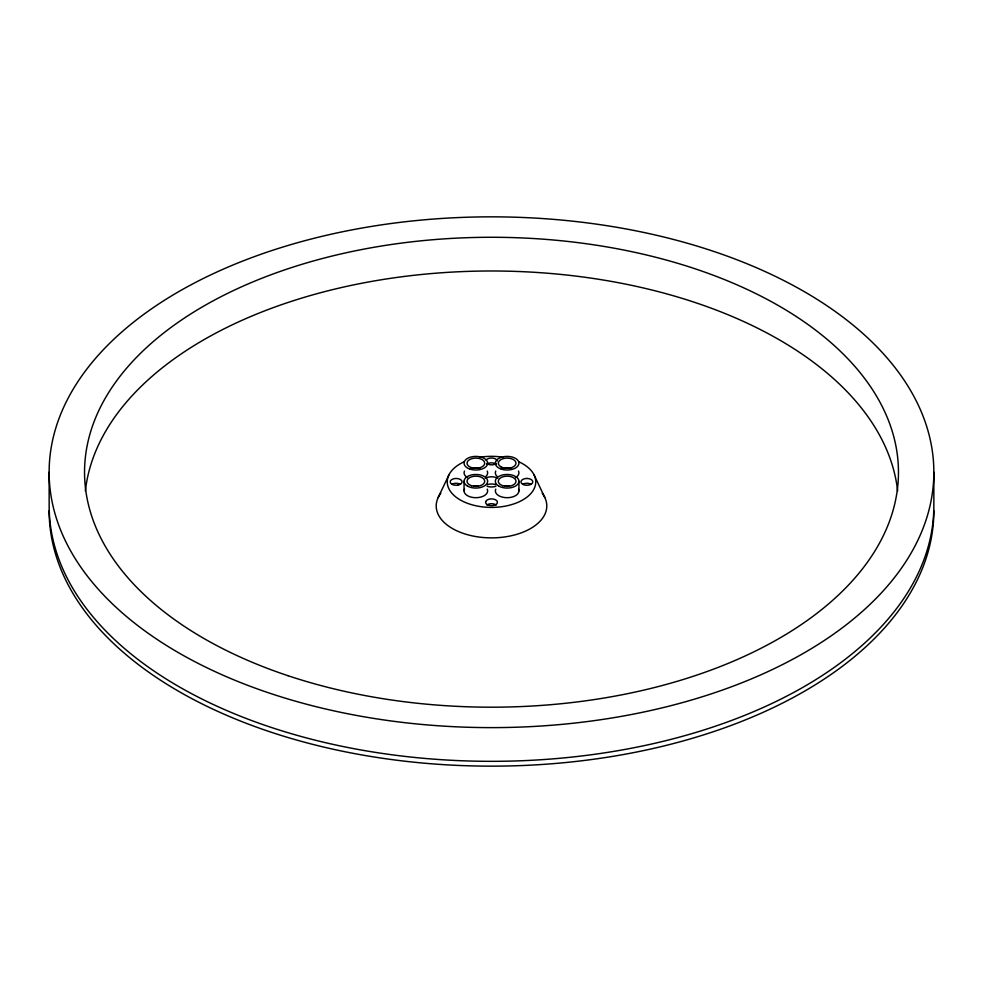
<?xml version="1.0" encoding="UTF-8"?>
<svg xmlns="http://www.w3.org/2000/svg" width="983" height="983" viewBox="0 0 983 983"><rect width="100%" height="100%" fill="white"/><g stroke="black" fill="none" stroke-linecap="round" stroke-linejoin="round"><path stroke-width="1.47" d="M438.086 497.681L448.776 475.256M534.224 475.256L544.914 497.681M933.85 472.233A442.35 255.383 0 0 1 270.325 693.408A442.35 255.383 0 0 1 270.325 251.058A442.35 255.383 0 0 1 933.85 472.233L933.85 505.95A442.35 255.383 0 0 1 491.5 761.334A442.35 255.383 0 0 1 49.15 505.95L49.15 472.233M518.938 481.265L518.938 490.898M464.062 481.265L464.062 490.898M85.361 491.021A406.962 234.962 0 0 1 491.5 270.989A406.962 234.962 0 0 1 897.639 491.021M933.85 510.767A442.35 255.383 0 0 1 491.5 766.15A442.35 255.383 0 0 1 49.15 510.767M542.174 493.183A55.294 31.923 0 0 1 491.5 537.873A55.294 31.923 0 0 1 440.826 493.183M519.085 461.899A44.235 25.533 0 0 1 523.927 499.241A44.235 25.533 0 0 1 459.073 499.241A44.235 25.533 0 0 1 463.915 461.899M480.048 457.206A44.235 25.533 0 0 1 502.952 457.206M518.533 471.078A11.796 6.807 0 0 1 515.485 477.652M496.919 476.239A11.796 6.807 0 0 1 495.751 471.078M487.249 471.078A11.796 6.807 0 0 1 486.081 476.239M467.515 477.652A11.796 6.807 0 0 1 464.468 471.078M487.249 489.141A11.796 6.807 0 0 1 475.858 497.705A11.796 6.807 0 0 1 464.468 489.141M518.533 489.141A11.796 6.807 0 0 1 507.142 497.705A11.796 6.807 0 0 1 495.751 489.141M473.573 485.958A8.847 5.112 0 0 1 478.156 485.958M504.844 485.958A8.847 5.112 0 0 1 509.427 485.958M502.718 468.412A8.847 5.112 0 0 1 511.565 468.412M471.435 468.412A8.847 5.112 0 0 1 480.282 468.412M496.231 463.472A5.898 3.404 0 0 1 492.36 464.812L490.824 464.824A5.898 3.404 0 0 1 486.88 463.546M486.02 460.179A5.898 3.404 0 0 1 490.64 458.066L492.176 458.053A5.898 3.404 0 0 1 497.337 460.941M486.88 504.992A5.898 3.404 0 0 1 496.243 505.09M451.861 484.324A5.898 3.404 0 0 1 456.001 483.28L457.537 483.378A5.898 3.404 0 0 1 460.204 484.238M522.759 484.25A5.898 3.404 0 0 1 525.413 483.39L526.949 483.28A5.898 3.404 0 0 1 531.103 484.3M486.769 464.222A5.898 3.404 0 0 1 496.12 464.136M495.924 486.29A8.847 5.112 0 0 1 487.076 486.29M485.246 478.254A8.847 5.112 0 0 1 497.754 478.254M487.076 484.668A8.847 5.112 0 0 1 495.924 484.668M485.663 501.797L485.639 502.682A5.898 3.404 0 0 0 490.628 505.667L492.176 505.68A5.898 3.404 0 0 0 497.361 501.908L496.993 501.047A5.898 3.404 0 0 0 492.372 498.934L490.824 498.922A5.898 3.404 0 0 0 485.663 501.797M457.746 485.135L456.223 485.27A5.898 3.404 0 0 1 450.214 481.928A5.898 3.404 0 0 1 456.001 478.463L457.537 478.561A5.898 3.404 0 0 1 462.01 481.805A5.898 3.404 0 0 1 457.746 485.135M526.949 478.463L525.413 478.574A5.898 3.404 0 0 0 520.99 481.83A5.898 3.404 0 0 0 525.303 485.147L526.827 485.27A5.898 3.404 0 0 0 532.786 481.903A5.898 3.404 0 0 0 526.949 478.463M288.019 675.714A406.962 234.962 0 0 0 898.462 472.233A406.962 234.962 0 0 0 288.019 268.752A406.962 234.962 0 0 0 288.019 675.714M469.96 469.1A11.796 6.807 0 0 0 487.654 463.202A11.796 6.807 0 0 0 469.96 457.304A11.796 6.807 0 0 0 469.96 469.1M471.435 467.625A8.847 5.112 0 0 0 484.705 463.202A8.847 5.112 0 0 0 471.435 458.778A8.847 5.112 0 0 0 471.435 467.625M501.244 469.1A11.796 6.807 0 0 0 518.938 463.202A11.796 6.807 0 0 0 501.244 457.304A11.796 6.807 0 0 0 501.244 469.1M500.888 466.814A8.847 5.112 0 0 0 515.682 464.529A8.847 5.112 0 0 0 504.844 458.275A8.847 5.112 0 0 0 500.888 466.814M498.799 486.081A11.796 6.807 0 0 0 518.533 483.034A11.796 6.807 0 0 0 504.082 474.691A11.796 6.807 0 0 0 498.799 486.081M502.718 485.688A8.847 5.112 0 0 0 515.989 481.265A8.847 5.112 0 0 0 502.718 476.841A8.847 5.112 0 0 0 502.718 485.688M467.515 486.081A11.796 6.807 0 0 0 487.249 483.034A11.796 6.807 0 0 0 472.811 474.691A11.796 6.807 0 0 0 467.515 486.081M471.435 485.688A8.847 5.112 0 0 0 484.705 481.265A8.847 5.112 0 0 0 471.435 476.841A8.847 5.112 0 0 0 471.435 485.688"/></g></svg>
